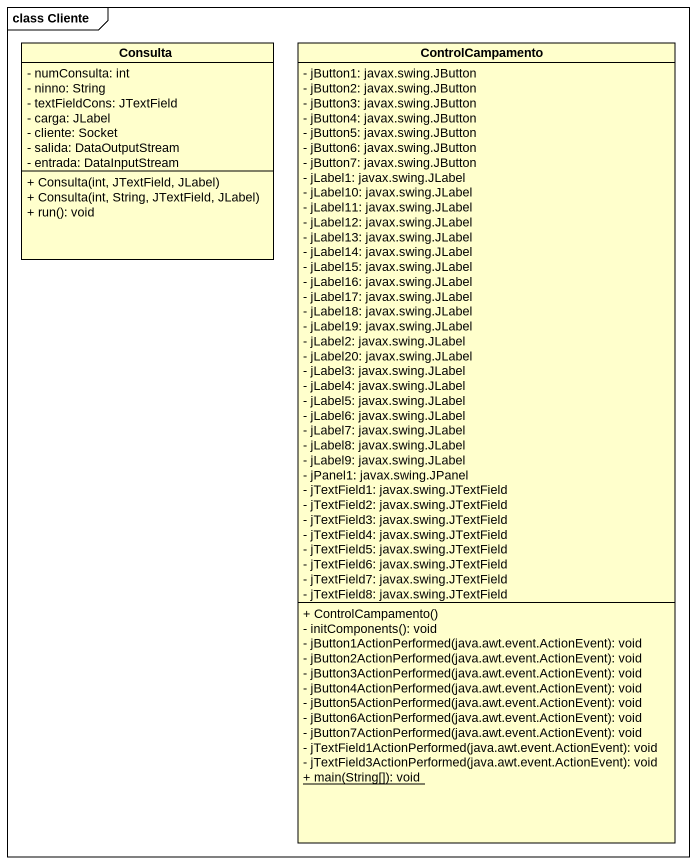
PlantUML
@startuml
mainframe class Cliente
hide circle
hide empty members
skinparam classAttributeIconSize 0
class Consulta {
  - numConsulta: int
  - ninno: String
  - textFieldCons: JTextField
  - carga: JLabel
  - cliente: Socket
  - salida: DataOutputStream
  - entrada: DataInputStream
  + Consulta(int, JTextField, JLabel)
  + Consulta(int, String, JTextField, JLabel)
  + run(): void
}
class ControlCampamento {
  - jButton1: javax.swing.JButton
  - jButton2: javax.swing.JButton
  - jButton3: javax.swing.JButton
  - jButton4: javax.swing.JButton
  - jButton5: javax.swing.JButton
  - jButton6: javax.swing.JButton
  - jButton7: javax.swing.JButton
  - jLabel1: javax.swing.JLabel
  - jLabel10: javax.swing.JLabel
  - jLabel11: javax.swing.JLabel
  - jLabel12: javax.swing.JLabel
  - jLabel13: javax.swing.JLabel
  - jLabel14: javax.swing.JLabel
  - jLabel15: javax.swing.JLabel
  - jLabel16: javax.swing.JLabel
  - jLabel17: javax.swing.JLabel
  - jLabel18: javax.swing.JLabel
  - jLabel19: javax.swing.JLabel
  - jLabel2: javax.swing.JLabel
  - jLabel20: javax.swing.JLabel
  - jLabel3: javax.swing.JLabel
  - jLabel4: javax.swing.JLabel
  - jLabel5: javax.swing.JLabel
  - jLabel6: javax.swing.JLabel
  - jLabel7: javax.swing.JLabel
  - jLabel8: javax.swing.JLabel
  - jLabel9: javax.swing.JLabel
  - jPanel1: javax.swing.JPanel
  - jTextField1: javax.swing.JTextField
  - jTextField2: javax.swing.JTextField
  - jTextField3: javax.swing.JTextField
  - jTextField4: javax.swing.JTextField
  - jTextField5: javax.swing.JTextField
  - jTextField6: javax.swing.JTextField
  - jTextField7: javax.swing.JTextField
  - jTextField8: javax.swing.JTextField
  + ControlCampamento()
  - initComponents(): void
  - jButton1ActionPerformed(java.awt.event.ActionEvent): void
  - jButton2ActionPerformed(java.awt.event.ActionEvent): void
  - jButton3ActionPerformed(java.awt.event.ActionEvent): void
  - jButton4ActionPerformed(java.awt.event.ActionEvent): void
  - jButton5ActionPerformed(java.awt.event.ActionEvent): void
  - jButton6ActionPerformed(java.awt.event.ActionEvent): void
  - jButton7ActionPerformed(java.awt.event.ActionEvent): void
  - jTextField1ActionPerformed(java.awt.event.ActionEvent): void
  - jTextField3ActionPerformed(java.awt.event.ActionEvent): void
  {static} + main(String[]): void
}
@enduml
